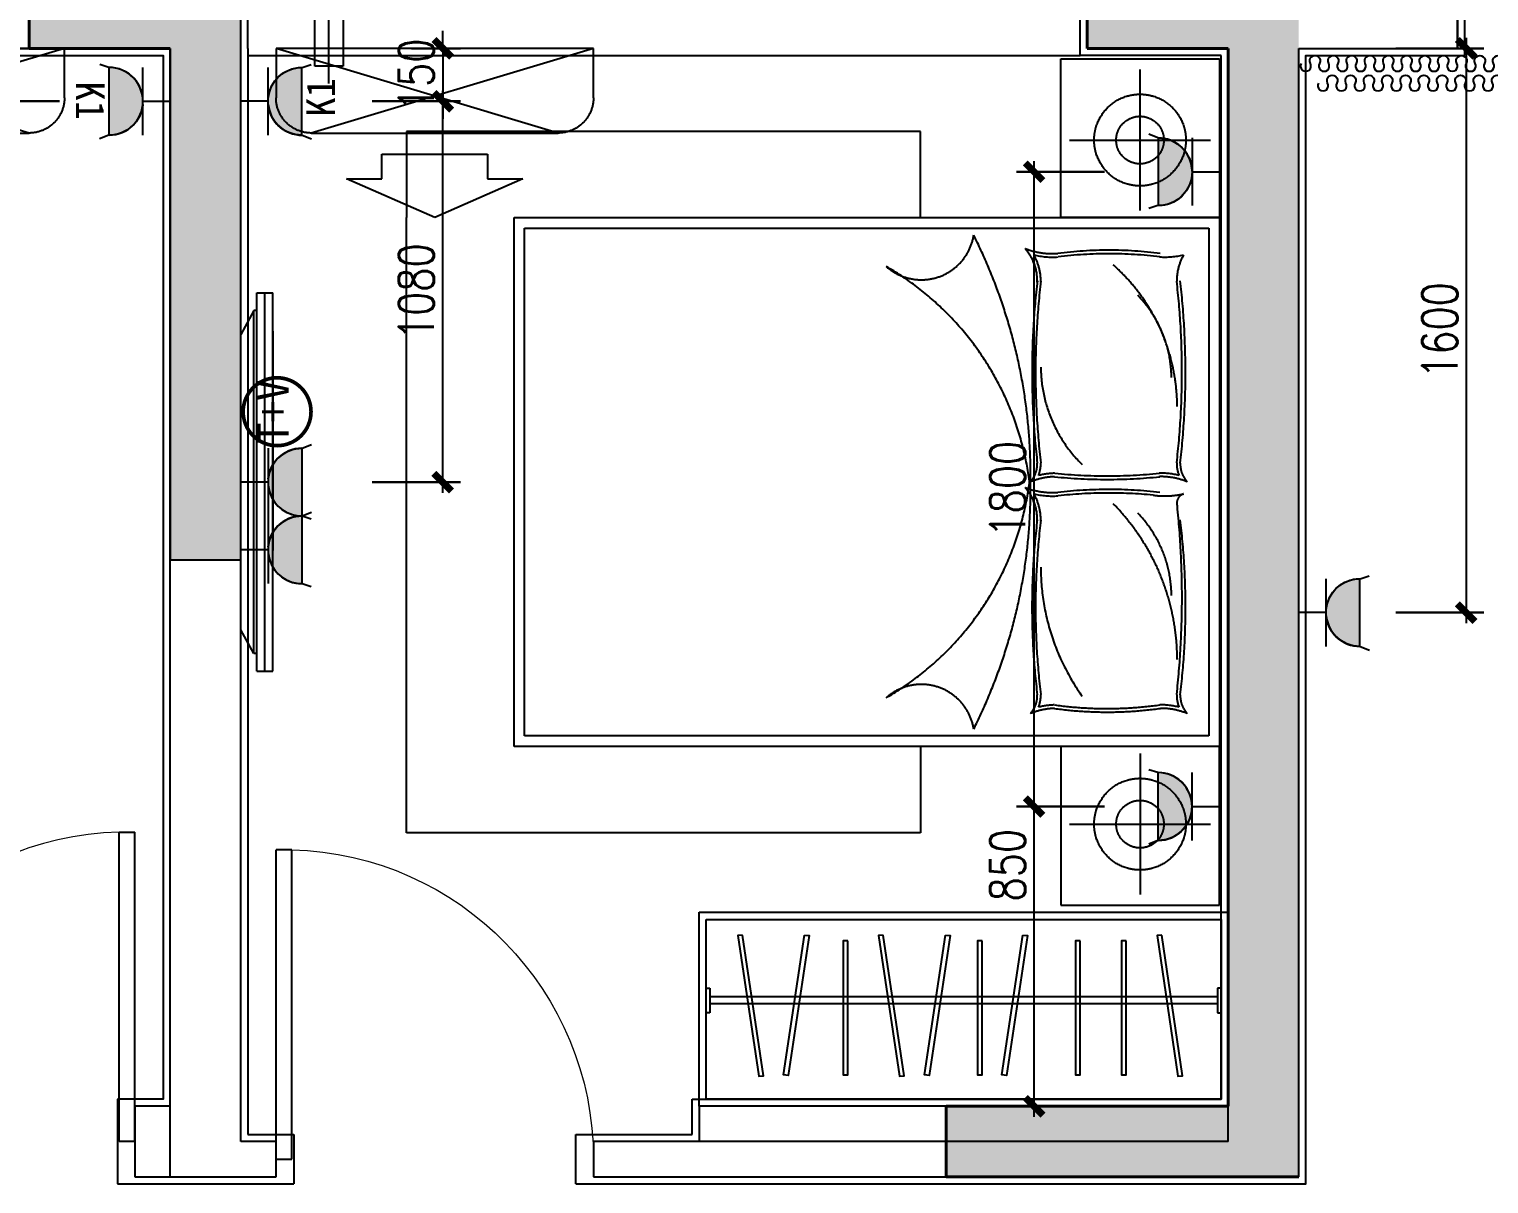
# Model space of a CAD drawing. Header units: inches. Extents: x -2597087 to 134135, y -662679 to 20000.
# Drawn here: x 10418 to 14557, y -56012 to -52737 of the extents above; entities that cross this region are included whole.
import ezdxf
from ezdxf.enums import TextEntityAlignment as Align

# ---------------------------------------------------------------- set-up
doc = ezdxf.new("R2010")
doc.units = ezdxf.units.IN
doc.header["$LTSCALE"] = 100
doc.header["$MEASUREMENT"] = 0
for name, pattern in [('__DASH', [0.35, 0.25, -0.1]), ('DASH', [0.35, 0.25, -0.1]), ('HIDDEN', [0.375, 0.25, -0.125])]:
    doc.linetypes.add(name, pattern=pattern)
doc.layers.get('0').update_dxf_attribs({"linetype": 'CONTINUOUS'})
doc.layers.get('Defpoints').update_dxf_attribs({"linetype": 'CONTINUOUS'})
for name, color, linetype in [('002新做墙体', 53, 'CONTINUOUS'), ('003门', 17, 'CONTINUOUS'), ('008a地面活动灯具', 31, 'CONTINUOUS'), ('009活动家具', 157, 'CONTINUOUS'), ('011 完成面', 24, 'CONTINUOUS'), ('011-厨卫固定', 142, 'CONTINUOUS'), ('017-插座图层', 30, 'CONTINUOUS'), ('018-弱电图层', 20, 'CONTINUOUS'), ('026窗帘', 11, 'CONTINUOUS'), ('027楼梯', 77, 'CONTINUOUS'), ('029空调室内机', 82, 'CONTINUOUS'), ('PUB_HATCH', 8, 'CONTINUOUS'), ('WALL', 7, 'CONTINUOUS'), ('插座尺寸标注', 2, 'CONTINUOUS')]:
    doc.layers.add(name, color=color, linetype=linetype)
doc.layers.add('COLUMN', color=30, linetype='CONTINUOUS', lineweight=40)
doc.styles.add('尺寸标注', font='romans.shx', dxfattribs={"width": 0.8, "bigfont": 'hztxt.shx'})
doc.styles.add('文字标注', font='')
doc.styles.get('文字标注').set_extended_font_data('SimSun')
doc.dimstyles.new('A3-50', dxfattribs={"dimscale": 50, "dimtxt": 2, "dimasz": 1, "dimexe": 1, "dimexo": 1, "dimgap": 0.5, "dimtad": 1, "dimdec": 0, "dimlfac": -50, "dimrnd": 5, "dimzin": 0, "dimdsep": 46, "dimtxsty": '尺寸标注', "dimblk": 'ARCHTICK', "dimcen": 0, "dimdle": 0.6, "dimclrd": 251, "dimclre": 251, "dimclrt": 2, "dimadec": 0, "dimazin": 0, "dimtfac": 1, "dimtdec": 0, "dimtix": 1, "dimtmove": 2, "dimatfit": 3, "dimldrblk": 'DOT', "dimfxl": 4, "dimfxlon": 1, "dimtolj": 1, "dimtzin": 0, "dimlwe": 30, "dimarcsym": 0})

# ---------------------------------------------------------------- blocks, each defined once
blk = doc.blocks.new('*U1377')
at = {"linetype": 'Continuous'}
for p, q in [((-20.5, -63.4), (-27.1, -65.6)), ((-13.8, -61.8), (-20.5, -63.4)), ((-20.5, -63.4), (-20.5, -63.4)), ((-6.9, -60.8), (-13.8, -61.8)), ((-13.8, -61.8), (-13.8, -61.8)), ((0, -60.5), (-6.9, -60.8)), ((-6.9, -60.8), (-6.9, -60.8)), ((6.9, -60.8), (0, -60.5)), ((6.9, -60.8), (6.9, -60.8)), ((6.9, -60.8), (13.8, -61.8)), ((13.8, -61.8), (13.8, -61.8)), ((13.8, -61.8), (20.5, -63.4)), ((20.5, -63.4), (20.5, -63.4)), ((20.5, -63.4), (27.1, -65.6)), ((-63.7, -95.9), (-67.1, -102)), ((-59.8, -90.2), (-63.7, -95.9)), ((-63.7, -95.9), (-63.7, -95.9)), ((-55.4, -84.9), (-59.8, -90.2)), ((-59.8, -90.2), (-59.8, -90.2)), ((-50.5, -80), (-55.4, -84.9)), ((-55.4, -84.9), (-55.4, -84.9)), ((-45.1, -75.6), (-50.5, -80)), ((-50.5, -80), (-50.5, -80)), ((-39.4, -71.7), (-45.1, -75.6)), ((-45.1, -75.6), (-45.1, -75.6)), ((-33.4, -68.3), (-39.4, -71.7)), ((-39.4, -71.7), (-39.4, -71.7)), ((-27.1, -65.6), (-33.4, -68.3)), ((-33.4, -68.3), (-33.4, -68.3)), ((-27.1, -65.6), (-27.1, -65.6)), ((27.1, -65.6), (27.1, -65.6)), ((27.1, -65.6), (33.4, -68.3)), ((33.4, -68.3), (33.4, -68.3)), ((33.4, -68.3), (39.5, -71.7)), ((39.5, -71.7), (39.5, -71.7)), ((39.5, -71.7), (45.2, -75.6)), ((45.2, -75.6), (45.2, -75.6)), ((45.2, -75.6), (50.5, -80)), ((50.5, -80), (50.5, -80)), ((50.5, -80), (55.4, -84.9)), ((55.4, -84.9), (55.4, -84.9)), ((55.4, -84.9), (59.8, -90.2)), ((59.8, -90.2), (59.8, -90.2)), ((59.8, -90.2), (63.7, -95.9)), ((63.7, -95.9), (63.7, -95.9)), ((63.7, -95.9), (67.1, -102)), ((-74.7, -128.5), (-75, -135.4)), ((-73.7, -121.6), (-74.7, -128.5)), ((-74.7, -128.5), (-74.7, -128.5)), ((-72.1, -114.9), (-73.7, -121.6)), ((-73.7, -121.6), (-73.7, -121.6)), ((-69.9, -108.3), (-72.1, -114.9)), ((-72.1, -114.9), (-72.1, -114.9)), ((-67.1, -102), (-69.9, -108.3)), ((-69.9, -108.3), (-69.9, -108.3)), ((-67.1, -102), (-67.1, -102)), ((67.1, -102), (67.1, -102)), ((67.1, -102), (69.9, -108.3)), ((69.9, -108.3), (69.9, -108.3)), ((69.9, -108.3), (72.1, -114.9)), ((72.1, -114.9), (72.1, -114.9)), ((72.1, -114.9), (73.7, -121.6)), ((73.7, -121.6), (73.7, -121.6)), ((73.7, -121.6), (74.7, -128.5)), ((74.7, -128.5), (74.7, -128.5)), ((74.7, -128.5), (75, -135.4)), ((75, -135.4), (-75, -135.4)), ((75, -135.4), (75, -135.4))]:
    blk.add_line(p, q, dxfattribs=at)
for points in [[(-20.5, -63.4), (-27.1, -65.6), (27.1, -65.6)], [(-13.8, -61.8), (-20.5, -63.4), (20.5, -63.4)], [(-20.5, -63.4), (-20.5, -63.4), (20.5, -63.4)], [(-6.9, -60.8), (-13.8, -61.8), (13.8, -61.8)], [(-13.8, -61.8), (-13.8, -61.8), (13.8, -61.8)], [(0, -60.5), (-6.9, -60.8), (6.9, -60.8)], [(-6.9, -60.8), (-6.9, -60.8), (6.9, -60.8)], [(-63.7, -95.9), (-67.1, -102), (67.1, -102)], [(-59.8, -90.2), (-63.7, -95.9), (63.7, -95.9)], [(-63.7, -95.9), (-63.7, -95.9), (63.7, -95.9)], [(-55.4, -84.9), (-59.8, -90.2), (59.8, -90.2)], [(-59.8, -90.2), (-59.8, -90.2), (59.8, -90.2)], [(-50.5, -80), (-55.4, -84.9), (55.4, -84.9)], [(-55.4, -84.9), (-55.4, -84.9), (55.4, -84.9)], [(-45.1, -75.6), (-50.5, -80), (50.5, -80)], [(-50.5, -80), (-50.5, -80), (50.5, -80)], [(-39.4, -71.7), (-45.1, -75.6), (45.2, -75.6)], [(-45.1, -75.6), (-45.1, -75.6), (45.2, -75.6)], [(-33.4, -68.3), (-39.4, -71.7), (39.5, -71.7)], [(-39.4, -71.7), (-39.4, -71.7), (39.5, -71.7)], [(-27.1, -65.6), (-33.4, -68.3), (33.4, -68.3)], [(-33.4, -68.3), (-33.4, -68.3), (33.4, -68.3)], [(-27.1, -65.6), (-27.1, -65.6), (27.1, -65.6)], [(-74.7, -128.5), (-75, -135.4), (75, -135.4)], [(-73.7, -121.6), (-74.7, -128.5), (74.7, -128.5)], [(-74.7, -128.5), (-74.7, -128.5), (74.7, -128.5)], [(-72.1, -114.9), (-73.7, -121.6), (73.7, -121.6)], [(-73.7, -121.6), (-73.7, -121.6), (73.7, -121.6)], [(-69.9, -108.3), (-72.1, -114.9), (72.1, -114.9)], [(-72.1, -114.9), (-72.1, -114.9), (72.1, -114.9)], [(-67.1, -102), (-69.9, -108.3), (69.9, -108.3)], [(-69.9, -108.3), (-69.9, -108.3), (69.9, -108.3)], [(-67.1, -102), (-67.1, -102), (67.1, -102)]]:
    blk.add_solid(points, dxfattribs=at)
at = {"linetype": 'Continuous', "extrusion": (0, 0, -1)}
for points in [[(20.5, -63.4), (-20.5, -63.4), (-20.5, -63.4)], [(20.5, -63.4), (-20.5, -63.4), (-27.1, -65.6)], [(13.8, -61.8), (-13.8, -61.8), (-13.8, -61.8)], [(13.8, -61.8), (-13.8, -61.8), (-20.5, -63.4)], [(6.9, -60.8), (-6.9, -60.8), (-6.9, -60.8)], [(6.9, -60.8), (-6.9, -60.8), (-13.8, -61.8)], [(63.7, -95.9), (-63.7, -95.9), (-63.7, -95.9)], [(63.7, -95.9), (-63.7, -95.9), (-67.1, -102)], [(59.8, -90.2), (-59.8, -90.2), (-59.8, -90.2)], [(59.8, -90.2), (-59.8, -90.2), (-63.7, -95.9)], [(55.4, -84.9), (-55.4, -84.9), (-55.4, -84.9)], [(55.4, -84.9), (-55.4, -84.9), (-59.8, -90.2)], [(50.5, -80), (-50.5, -80), (-50.5, -80)], [(50.5, -80), (-50.5, -80), (-55.4, -84.9)], [(45.1, -75.6), (-45.2, -75.6), (-45.2, -75.6)], [(45.1, -75.6), (-45.2, -75.6), (-50.5, -80)], [(39.4, -71.7), (-39.5, -71.7), (-39.5, -71.7)], [(39.4, -71.7), (-39.5, -71.7), (-45.2, -75.6)], [(33.4, -68.3), (-33.4, -68.3), (-33.4, -68.3)], [(33.4, -68.3), (-33.4, -68.3), (-39.5, -71.7)], [(27.1, -65.6), (-27.1, -65.6), (-27.1, -65.6)], [(27.1, -65.6), (-27.1, -65.6), (-33.4, -68.3)], [(74.7, -128.5), (-74.7, -128.5), (-74.7, -128.5)], [(74.7, -128.5), (-74.7, -128.5), (-75, -135.4)], [(73.7, -121.6), (-73.7, -121.6), (-73.7, -121.6)], [(73.7, -121.6), (-73.7, -121.6), (-74.7, -128.5)], [(72.1, -114.9), (-72.1, -114.9), (-72.1, -114.9)], [(72.1, -114.9), (-72.1, -114.9), (-73.7, -121.6)], [(69.9, -108.3), (-69.9, -108.3), (-69.9, -108.3)], [(69.9, -108.3), (-69.9, -108.3), (-72.1, -114.9)], [(67.1, -102), (-67.1, -102), (-67.1, -102)], [(67.1, -102), (-67.1, -102), (-69.9, -108.3)], [(75, -135.4), (-75, -135.4), (-75, -135.4)]]:
    blk.add_solid(points, dxfattribs=at)
blk = doc.blocks.new('A$C14D57D85')
for p, q in [((0, -60.5), (0, 0)), ((75, -60.5), (-75, -60.5)), ((-75, -136.2), (-81.2, -156.2)), ((75, -135.4), (-75, -135.4)), ((-75, -135.4), (-75, -136.2)), ((75, -136), (83.4, -156.6))]:
    blk.add_line(p, q)
blk.add_arc((0, -135.5), 75, 0.0968, 179.9027)
at = {"linetype": 'Continuous'}
blk.add_blockref('*U1377', (0, 0), dxfattribs=at)
at = {"color": 2, "style": '文字标注'}
blk.add_attdef('F', text='', height=62.7, dxfattribs=at).set_placement((-19.2, -207.1), (25.6, -207.1), align=Align.ALIGNED)
blk = doc.blocks.new('_ArchTick')
at = {"color": 0, "linetype": 'ByBlock', "const_width": 0.4}
blk.add_lwpolyline([(-0.5, -0.5), (0.5, 0.5)], dxfattribs=at)
blk = doc.blocks.new('*D1410')
at = {"layer": 'Defpoints', "color": 0, "transparency": 16777216}
for p in [(-4728.7, -51185.7), (-5242.5, -51335.7), (-4728.7, -51335.7)]:
    blk.add_point(p, dxfattribs=at)
at = {"layer": '插座尺寸标注', "color": 251, "lineweight": -2, "transparency": 16777216}
blk.add_line((-5242.5, -51155.7), (-5242.5, -51365.7), dxfattribs=at)
at = {"layer": '插座尺寸标注', "color": 251, "lineweight": 30, "transparency": 16777216}
for p, q in [((-5042.5, -51185.7), (-5292.5, -51185.7)), ((-5042.5, -51335.7), (-5292.5, -51335.7))]:
    blk.add_line(p, q, dxfattribs=at)
at = {"layer": '插座尺寸标注', "color": 251, "lineweight": -2, "transparency": 16777216, "xscale": 50, "yscale": 50, "zscale": 50}
for p, rotation in [((-5242.5, -51185.7), 90), ((-5242.5, -51335.7), 270)]:
    blk.add_blockref('_ArchTick', p, dxfattribs=dict(at, rotation=rotation))
at = {"layer": '插座尺寸标注', "color": 2, "transparency": 16777216, "insert": (-5317.5, -51423.8), "char_height": 100, "attachment_point": 5, "rotation": 90, "style": '尺寸标注'}
blk.add_mtext('\\A1;150', dxfattribs=at)
blk = doc.blocks.new('_Dot')
at = {"color": 0, "linetype": 'ByBlock', "lineweight": -2}
blk.add_line((-0.5, 0), (-1, 0), dxfattribs=at)
at = {"color": 0, "linetype": 'ByBlock', "const_width": 0.5}
blk.add_lwpolyline([(-0.25, 0, 1), (0.25, 0, 1)], format="xyb", close=True, dxfattribs=at)
blk = doc.blocks.new('*D1411')
at = {"layer": 'Defpoints', "color": 0, "transparency": 16777216}
for p in [(-4094.6, -51185.7), (-4528.7, -51335.7), (-3955.9, -51335.7)]:
    blk.add_point(p, dxfattribs=at)
at = {"layer": '插座尺寸标注', "color": 251, "lineweight": -2, "transparency": 16777216}
for p, q in [((-3955.9, -51185.7), (-3955.9, -51135.7)), ((-3955.9, -51185.7), (-3955.9, -51335.7)), ((-3955.9, -51335.7), (-3955.9, -51385.7))]:
    blk.add_line(p, q, dxfattribs=at)
at = {"layer": '插座尺寸标注', "color": 251, "lineweight": 30, "transparency": 16777216}
for p, q in [((-4044.6, -51185.7), (-3905.9, -51185.7)), ((-4155.9, -51335.7), (-3905.9, -51335.7))]:
    blk.add_line(p, q, dxfattribs=at)
at = {"layer": '插座尺寸标注', "color": 251, "lineweight": -2, "transparency": 16777216, "xscale": 50, "yscale": 50, "zscale": 50}
for p, rotation in [((-3955.9, -51185.7), 270), ((-3955.9, -51335.7), 90)]:
    blk.add_blockref('_ArchTick', p, dxfattribs=dict(at, rotation=rotation))
at = {"layer": '插座尺寸标注', "color": 2, "transparency": 16777216, "insert": (-4030.9, -51260.7), "char_height": 100, "attachment_point": 5, "rotation": 90, "style": '尺寸标注'}
blk.add_mtext('\\A1;150', dxfattribs=at)
blk = doc.blocks.new('*D1412')
at = {"layer": 'Defpoints', "color": 0, "transparency": 16777216}
for p in [(-2279, -53335.7), (-1753.7, -53335.7), (-1728.7, -54185.7)]:
    blk.add_point(p, dxfattribs=at)
at = {"layer": '插座尺寸标注', "color": 251, "lineweight": -2, "transparency": 16777216}
blk.add_line((-2279, -54215.7), (-2279, -53305.7), dxfattribs=at)
at = {"layer": '插座尺寸标注', "color": 251, "lineweight": 30, "transparency": 16777216}
for p, q in [((-2079, -53335.7), (-2329, -53335.7)), ((-2079, -54185.7), (-2329, -54185.7))]:
    blk.add_line(p, q, dxfattribs=at)
at = {"layer": '插座尺寸标注', "color": 251, "lineweight": -2, "transparency": 16777216, "xscale": 50, "yscale": 50, "zscale": 50}
for p, rotation in [((-2279, -53335.7), 90), ((-2279, -54185.7), 270)]:
    blk.add_blockref('_ArchTick', p, dxfattribs=dict(at, rotation=rotation))
at = {"layer": '插座尺寸标注', "color": 2, "transparency": 16777216, "insert": (-2354, -53501.9), "char_height": 100, "attachment_point": 5, "rotation": 90, "style": '尺寸标注'}
blk.add_mtext('\\A1;850', dxfattribs=at)
blk = doc.blocks.new('*D1408')
at = {"layer": 'Defpoints', "color": 0, "transparency": 16777216}
for p in [(-1528.7, -51185.7), (-1528.7, -52785.7), (-1053.8, -52785.7)]:
    blk.add_point(p, dxfattribs=at)
at = {"layer": '插座尺寸标注', "color": 251, "lineweight": -2, "transparency": 16777216}
blk.add_line((-1053.8, -51155.7), (-1053.8, -52815.7), dxfattribs=at)
at = {"layer": '插座尺寸标注', "color": 251, "lineweight": 30, "transparency": 16777216}
for p, q in [((-1253.8, -51185.7), (-1003.8, -51185.7)), ((-1253.8, -52785.7), (-1003.8, -52785.7))]:
    blk.add_line(p, q, dxfattribs=at)
at = {"layer": '插座尺寸标注', "color": 251, "lineweight": -2, "transparency": 16777216, "xscale": 50, "yscale": 50, "zscale": 50}
for p, rotation in [((-1053.8, -51185.7), 90), ((-1053.8, -52785.7), 270)]:
    blk.add_blockref('_ArchTick', p, dxfattribs=dict(at, rotation=rotation))
at = {"layer": '插座尺寸标注', "color": 2, "transparency": 16777216, "insert": (-1128.8, -51985.7), "char_height": 100, "attachment_point": 5, "rotation": 90, "style": '尺寸标注'}
blk.add_mtext('\\A1;1600', dxfattribs=at)
blk = doc.blocks.new('*D1438')
at = {"layer": 'Defpoints', "color": 0, "transparency": 16777216}
for p in [(-2279, -51535.6), (-1927, -51535.6), (-1927, -53335.7)]:
    blk.add_point(p, dxfattribs=at)
at = {"layer": '插座尺寸标注', "color": 251, "lineweight": -2, "transparency": 16777216}
blk.add_line((-2279, -53365.7), (-2279, -51505.6), dxfattribs=at)
at = {"layer": '插座尺寸标注', "color": 251, "lineweight": 30, "transparency": 16777216}
for p, q in [((-2079, -51535.6), (-2329, -51535.6)), ((-2079, -53335.7), (-2329, -53335.7))]:
    blk.add_line(p, q, dxfattribs=at)
at = {"layer": '插座尺寸标注', "color": 251, "lineweight": -2, "transparency": 16777216, "xscale": 50, "yscale": 50, "zscale": 50}
for p, rotation in [((-2279, -51535.6), 90), ((-2279, -53335.7), 270)]:
    blk.add_blockref('_ArchTick', p, dxfattribs=dict(at, rotation=rotation))
at = {"layer": '插座尺寸标注', "color": 2, "transparency": 16777216, "insert": (-2354, -52435.7), "char_height": 100, "attachment_point": 5, "rotation": 90, "style": '尺寸标注'}
blk.add_mtext('\\A1;1800', dxfattribs=at)
blk = doc.blocks.new('A$C556527C6')
at = {"const_width": 8.17}
blk.add_lwpolyline([(-75.2, 75.2, 1), (75.2, 75.2, 1)], format="xyb", close=True, dxfattribs=at)
at = {"color": 50, "style": '文字标注'}
blk.add_attdef('F', (-23.1, 32.8), '', height=84.7, dxfattribs=at)
blk = doc.blocks.new('*D1440')
at = {"layer": 'Defpoints', "color": 0, "transparency": 16777216}
for p in [(-4528.7, -51335.7), (-3955.9, -51335.7), (-4528.7, -52415.7)]:
    blk.add_point(p, dxfattribs=at)
at = {"layer": '插座尺寸标注', "color": 251, "lineweight": -2, "transparency": 16777216}
blk.add_line((-3955.9, -52445.7), (-3955.9, -51305.7), dxfattribs=at)
at = {"layer": '插座尺寸标注', "color": 251, "lineweight": 30, "transparency": 16777216}
for p, q in [((-4155.9, -51335.7), (-3905.9, -51335.7)), ((-4155.9, -52415.7), (-3905.9, -52415.7))]:
    blk.add_line(p, q, dxfattribs=at)
at = {"layer": '插座尺寸标注', "color": 251, "lineweight": -2, "transparency": 16777216, "xscale": 50, "yscale": 50, "zscale": 50}
for p, rotation in [((-3955.9, -51335.7), 90), ((-3955.9, -52415.7), 270)]:
    blk.add_blockref('_ArchTick', p, dxfattribs=dict(at, rotation=rotation))
at = {"layer": '插座尺寸标注', "color": 2, "transparency": 16777216, "insert": (-4030.9, -51875.7), "char_height": 100, "attachment_point": 5, "rotation": 90, "style": '尺寸标注'}
blk.add_mtext('\\A1;1080', dxfattribs=at)
blk = doc.blocks.new('dfgdfht67964dfgsdg')
at = {"layer": '029空调室内机', "color": 250, "linetype": '__DASH', "ltscale": 100}
for p, q in [((-100, 240), (-900, 0)), ((0, 0), (-800, 240))]:
    blk.add_line(p, q, dxfattribs=at)
blk.add_lwpolyline([(-700, 370), (-600, 370), (-600, 300), (-300, 300), (-300, 370), (-200, 370), (-450, 480)], close=True, dxfattribs=at)
blk.add_lwpolyline([(0, 0), (-900, 0), (-900, 140, -0.414214), (-800, 240), (-100, 240, -0.414214), (0, 140)], format="xyb", close=True, dxfattribs=at)
blk = doc.blocks.new('sdfgadsgfasdy568753sdfas')
at = {"layer": '029空调室内机', "color": 250, "linetype": '__DASH', "ltscale": 100}
blk.add_line((0, 100), (0, -300), dxfattribs=at)
blk.add_lwpolyline([(-40, -250), (40, -250), (40, 50), (-40, 50)], close=True, dxfattribs=at)
blk = doc.blocks.new('$DorLib2D$00000001')
for p, q in [((0.45, 0.975), (0.5, 0.975)), ((0.45, 0), (0.45, 0.975)), ((0.5, 0), (0.5, 0.975)), ((0.5, 0), (0.45, 0))]:
    blk.add_line(p, q)
at = {"lineweight": 13}
blk.add_arc((0.475, 0), 0.975, 91.4693, 180, dxfattribs=at)
blk = doc.blocks.new('A$C3B4B66AD')
at = {"layer": '026窗帘', "elevation": -1.4}
blk.add_lwpolyline([(22.2, 755.9, -1.732051), (22.2, 730, 1.732051), (22.2, 704, -1.732051), (22.2, 678, 1.732051), (22.2, 652, -1.732051), (22.2, 626, 1.732051), (22.2, 600.1, -1.732051), (22.2, 574.1, 1.732051), (22.2, 548.1, -1.732051), (22.2, 522.1, 1.732051), (22.2, 496.1, -1.732051), (22.2, 470.1, 1.732051), (22.2, 444.2, -1.732051), (22.2, 418.2, 1.732051), (22.2, 392.2, -1.732051), (22.2, 366.2, 1.732051), (22.2, 340.2, -1.732051), (22.2, 314.3, 1.732051), (22.2, 288.3, -1.732051), (22.2, 262.3, 1.732051), (22.2, 236.3, -1.732051), (22.2, 210.3, 1.732051), (22.2, 184.4, -1.732051), (22.2, 158.4, 1.732051), (22.2, 132.4, -1.732051), (22.2, 106.4), (22.2, 49.1), (22.2, 106.4)], format="xyb", dxfattribs=at)
at = {"layer": '026窗帘', "color": 251, "elevation": -1.4}
blk.add_lwpolyline([(77.9, 706.8, -1.732051), (77.9, 680.9, 1.732051), (77.9, 654.9, -1.732051), (77.9, 628.9, 1.732051), (77.9, 602.9, -1.732051), (77.9, 576.9, 1.732051), (77.9, 551, -1.732051), (77.9, 525, 1.732051), (77.9, 499, -1.732051), (77.9, 473, 1.732051), (77.9, 447, -1.732051), (77.9, 421.1, 1.732051), (77.9, 395.1, -1.732051), (77.9, 369.1, 1.732051), (77.9, 343.1, -1.732051), (77.9, 317.1, 1.732051), (77.9, 291.2, -1.732051), (77.9, 265.2, 1.732051), (77.9, 239.2, -1.732051), (77.9, 213.2, 1.732051), (77.9, 187.2, -1.732051), (77.9, 161.3, 1.732051), (77.9, 135.3, -1.732051), (77.9, 109.3, 1.732051), (77.9, 83.3, -1.732051), (77.9, 57.3), (77.9, 0), (77.9, 57.3)], format="xyb", dxfattribs=at)
at = {"layer": '026窗帘', "elevation": -1.4}
blk.add_lwpolyline([(39.9, 65), (22.2, 49.1), (4.6, 65)], dxfattribs=at)
at = {"layer": '026窗帘', "color": 251, "elevation": -1.4}
blk.add_lwpolyline([(95.5, 15.9), (77.9, 0), (60.3, 15.9)], dxfattribs=at)
blk = doc.blocks.new('tqt4y')
at = {"layer": '008a地面活动灯具', "color": 251, "linetype": 'HIDDEN', "ltscale": 250}
for p, q in [((77505.5, 4448.8), (77505.5, 4848.8)), ((77305.5, 4648.8), (77705.5, 4648.8)), ((77505.5, 2908.8), (77505.5, 2508.8)), ((77305.5, 2708.8), (77705.5, 2708.8))]:
    blk.add_line(p, q, dxfattribs=at)
at = {"layer": '008a地面活动灯具', "linetype": 'HIDDEN', "ltscale": 250}
for centre, radius in [((77505.5, 4648.8), 130), ((77505.5, 4648.8), 67.5), ((77505.5, 2708.8), 130), ((77505.5, 2708.8), 67.5)]:
    blk.add_circle(centre, radius, dxfattribs=at)
at = {"layer": '009活动家具', "linetype": 'HIDDEN', "ltscale": 250}
for points in [[(77280.5, 4878.8), (77730.5, 4878.8), (77730.5, 4428.8), (77280.5, 4428.8)], [(77280.5, 2478.8), (77730.5, 2478.8), (77730.5, 2928.8), (77280.5, 2928.8)]]:
    blk.add_lwpolyline(points, close=True, dxfattribs=at)
at = {"layer": '009活动家具', "color": 251, "linetype": 'HIDDEN', "ltscale": 250}
for points in [[(76882.6, 4428.8), (76882.6, 4673.2), (75425.8, 4673.2), (75425.8, 4428.8)], [(76882.6, 2928.8), (76882.6, 2684.3), (75425.8, 2684.3), (75425.8, 4428.8)]]:
    blk.add_lwpolyline(points, dxfattribs=at)
at = {"layer": '009活动家具', "linetype": 'HIDDEN', "ltscale": 250}
blk.add_lwpolyline([(75730.5, 2928.8), (75730.5, 4428.8), (77730.5, 4428.8), (77730.5, 2928.8), (75730.5, 2928.8)], dxfattribs=at)
at = {"layer": '009活动家具', "color": 251, "linetype": 'HIDDEN', "ltscale": 250}
blk.add_lwpolyline([(75760.5, 2958.8), (75760.5, 4398.8), (77700.5, 4398.8), (77700.5, 2958.8)], close=True, dxfattribs=at)
at = {"layer": '009活动家具', "color": 251, "linetype": 'HIDDEN', "ltscale": 300}
for centre, radius, start, end in [((76885.5, 4403.1), 150.5, 228.5737, 350.7015), ((75674.4, 3697.3), 1520.9, 358.3952, 26.6213), ((77258.3, 4551.9), 225.2, 249.515, 273.4755), ((77076.7, 4249.7), 137.5, 358.4473, 41.5839), ((77258.3, 4551.9), 235.1, 256.7699, 273.4755), ((77076.7, 4249.7), 147.4, 358.4473, 29.8513), ((77417.5, 3196.1), 1140.4, 82.668, 97.332), ((77417.5, 3196.1), 1130.4, 82.668, 97.332), ((77575.3, 4552.1), 235.1, 266.5245, 283.2301), ((77757, 4249.9), 147.4, 150.1487, 180.6121), ((76370.3, 3573.1), 828.9, 6.2393, 59.9065), ((77067.7, 3889.7), 543.3, 0.404, 48.2711), ((79423.6, 3990.9), 2224.4, 173.3187, 186.6701), ((79424.3, 3990.9), 2215.2, 173.3128, 186.676), ((75410.3, 3991), 2214.2, 353.3226, 6.6726), ((75410.1, 3991.1), 2224.4, 353.3299, 6.6813), ((77255.4, 3972.4), 339.2, 0.442, 44.1277), ((77614.5, 4007.7), 390.4, 180.3646, 225.6323), ((77138.4, 3730.2), 75.8, 317.8595, 1.8012), ((77138.4, 3730.2), 85.7, 337.5713, 1.8012), ((77695.3, 3730.3), 85.7, 178.1988, 202.4287), ((77695.3, 3730.3), 75.8, 178.1988, 222.1405), ((76370.3, 3784.5), 828.9, 300.0935, 353.7607), ((75674.4, 3660.3), 1520.9, 333.3787, 1.6048), ((77268.2, 3502.5), 191.6, 91.6077, 112.6023), ((77268.2, 3502.5), 201.5, 91.6077, 104.5516), ((77412.2, 5153.3), 1466.9, 264.1587, 275.8413), ((77412.2, 5153.3), 1456.9, 264.1587, 275.8413), ((77565.5, 3502.7), 201.5, 75.4484, 91.6077), ((77565.5, 3502.7), 191.6, 67.3977, 91.6077), ((77258.3, 3874.3), 225.2, 249.515, 273.4755), ((77076.7, 3572.1), 137.5, 358.4473, 41.5839), ((77258.3, 3874.3), 235.1, 256.7699, 273.4755), ((77076.7, 3572.1), 147.4, 358.4473, 29.8513), ((77417.5, 2386.7), 1271.2, 83.5044, 96.574), ((77417.5, 2386.7), 1261.2, 84.2945, 96.574), ((77575.3, 3874.5), 235.1, 262.0679, 283.2301), ((77637.9, 3619), 28.1, 108.2372, 198.6853), ((76978, 3173.7), 633, 0.2203, 44.5219), ((75099.8, 3351.4), 2524.8, 353.7472, 5.8771), ((79251.2, 3323.5), 2052.1, 173.0434, 186.9449), ((79252.1, 3323.5), 2043, 173.0363, 186.952), ((77255.4, 3355), 339.2, 0.442, 44.1277), ((75582.5, 3323.7), 2052.1, 353.0551, 6.9566), ((77854.4, 3437.8), 630.3, 180, 215.5384), ((76885.5, 2954.5), 150.5, 9.2985, 131.4263), ((77138.4, 3073), 75.8, 317.8595, 1.8012), ((77138.4, 3073), 85.7, 337.5713, 1.8012), ((77695.3, 3073.2), 85.7, 178.1988, 202.4287), ((77695.3, 3073.2), 75.8, 178.1988, 222.1405), ((77268.2, 2845.4), 191.6, 91.6077, 112.6023), ((77268.2, 2845.4), 201.5, 91.6077, 104.5516), ((77412.2, 4119.5), 1092.9, 262.1489, 277.9417), ((77412.2, 4119.5), 1082.9, 262.1489, 277.9311), ((77565.5, 2845.5), 201.5, 75.4484, 91.1025), ((77565.5, 2845.5), 191.6, 67.3977, 90.6869)]:
    blk.add_arc(centre, radius, start, end, dxfattribs=at)
blk = doc.blocks.new('A$C21280DF3')
at = {"layer": '009活动家具', "linetype": 'HIDDEN', "ltscale": 250}
for p, q in [((75, 0), (75, 1035)), ((75, 1035), (150, 1035)), ((150, 0), (150, 1035)), ((61.9, 986.5), (0, 921.7)), ((75, 986.5), (61.9, 986.5)), ((0, 113.3), (0, 921.7)), ((150, 930), (150, 330)), ((0, 594), (0, 666)), ((0, 371.6), (0, 443.7)), ((61.9, 48.5), (0, 113.3)), ((75, 48.5), (61.9, 48.5)), ((75, 0), (150, 0))]:
    blk.add_line(p, q, dxfattribs=at)
at = {"layer": '009活动家具', "color": 251, "linetype": 'HIDDEN', "ltscale": 250}
for p, q in [((112.6, 0), (112.6, 1035)), ((61.9, 48.5), (61.9, 986.5))]:
    blk.add_line(p, q, dxfattribs=at)
blk = doc.blocks.new('A$C021D4E37')
at = {"layer": 'PUB_HATCH'}
for points in [[(7568.417, 2723.462), (7568.417, 4373.462), (6968.417, 4373.462), (6968.417, 4173.462), (7368.417, 4173.462), (7368.417, 2723.462)], [(9968.417, 4373.462), (9968.417, 4173.462), (10368.417, 4173.462), (10368.417, 1173.462), (9568.417, 1173.462), (9568.417, 973.462), (10568.417, 973.462), (10568.417, 4373.462)]]:
    blk.add_hatch(color=250, dxfattribs=at).paths.add_polyline_path(points)
at = {"layer": '002新做墙体'}
for p, q in [((9568.417, 1173.462), (8868.417, 1173.462)), ((8868.417, 1173.462), (8868.417, 1073.462))]:
    blk.add_line(p, q, dxfattribs=at)
at = {"layer": '008a地面活动灯具', "color": 251, "linetype": 'HIDDEN', "ltscale": 250}
blk.add_line((9968.417, 4173.462), (10343.417, 4173.462), dxfattribs=at)
at = {"layer": '009活动家具', "color": 251}
for p, q in [((8888.417, 1438.462), (8888.417, 1508.462)), ((8888.543, 1508.462), (8898.543, 1508.462)), ((8888.543, 1508.462), (8898.543, 1508.462)), ((8898.543, 1508.462), (8898.543, 1438.462)), ((8898.543, 1508.462), (8898.543, 1438.462)), ((10338.417, 1508.456), (10338.417, 1438.456)), ((10348.417, 1508.456), (10338.417, 1508.456)), ((10338.417, 1508.456), (10338.417, 1438.456)), ((10348.417, 1508.456), (10338.417, 1508.456)), ((10338.417, 1483.445), (8898.543, 1483.45, -0.569)), ((10338.417, 1463.456), (8898.543, 1463.462, -0.569)), ((8898.543, 1438.462), (8888.417, 1438.462)), ((8898.543, 1438.462), (8888.417, 1438.462)), ((10338.417, 1438.456), (10348.543, 1438.456)), ((10338.417, 1438.456), (10348.543, 1438.456))]:
    blk.add_line(p, q, dxfattribs=at)
at = {"layer": '009活动家具'}
blk.add_lwpolyline([(8868.417, 1723.462), (10368.417, 1723.462), (10368.417, 1173.462), (8868.417, 1173.462)], close=True, dxfattribs=at)
at = {"layer": '009活动家具', "color": 251}
for points in [[(8888.417, 1703.462), (10348.417, 1703.462), (10348.417, 1193.462), (8888.417, 1193.462)], [(8991.166, 1658.777), (8977.995, 1657.203), (9037.316, 1258.462), (9050.487, 1260.036)], [(9167.144, 1658.777), (9180.315, 1657.203), (9120.994, 1260.734), (9107.823, 1262.308)], [(9390.422, 1658.777), (9377.251, 1657.203), (9436.572, 1258.462), (9449.743, 1260.036)], [(9566.4, 1658.777), (9579.571, 1657.203), (9520.25, 1260.734), (9507.079, 1262.308)], [(9785.869, 1658.777), (9799.04, 1657.203), (9739.72, 1260.734), (9726.548, 1262.308)], [(10179.83, 1658.777), (10166.658, 1657.203), (10225.979, 1258.462), (10239.15, 1260.036)], [(9290.11, 1642.754), (9276.845, 1642.754), (9276.845, 1262.755), (9290.11, 1262.755)], [(9670.687, 1642.754), (9657.422, 1642.754), (9657.422, 1262.755), (9670.687, 1262.755)], [(9948.788, 1642.754), (9935.523, 1642.754), (9935.523, 1262.755), (9948.788, 1262.755)], [(10079.517, 1642.754), (10066.252, 1642.754), (10066.252, 1262.755), (10079.517, 1262.755)]]:
    blk.add_lwpolyline(points, close=True, dxfattribs=at)
at = {"layer": '011 完成面'}
for p, q in [((11038.417, 4273.462), (11038.417, 4153.462)), ((7588.417, 4173.462), (7588.417, 1093.462)), ((10348.417, 4153.462), (9948.417, 4153.462)), ((10348.417, 1193.462), (10348.417, 4153.462)), ((7218.417, 1193.462), (7218.417, 953.462)), ((8848.417, 1093.462), (8848.417, 1193.462)), ((8848.417, 1193.462), (10348.417, 1193.462)), ((7588.417, 1093.462), (7718.417, 1093.462)), ((7718.417, 1093.462), (7718.417, 953.462)), ((8518.417, 953.462), (8518.417, 1093.462)), ((8518.417, 1093.462), (8848.417, 1093.462))]:
    blk.add_line(p, q, dxfattribs=at)
for points in [[(10588.417, 5423.462), (10588.417, 4393.462), (11038.417, 4393.462), (11038.417, 4173.462)], [(7588.417, 4173.462), (7588.417, 4753.462), (8188.417, 4753.462), (8188.417, 4853.462)], [(9948.417, 4153.462), (9948.417, 4393.462), (10348.417, 4393.462), (10348.417, 4753.462), (9948.417, 4753.462), (9948.417, 4853.462)], [(6418.417, 953.462), (6418.417, 1193.462), (4988.417, 1193.462), (4988.417, 4153.462), (7348.417, 4153.462), (7348.417, 1193.462), (7218.417, 1193.462)], [(8518.417, 953.462), (10588.417, 953.462), (10588.417, 4153.462), (11038.417, 4153.462)], [(7218.417, 953.462), (7718.417, 953.462)]]:
    blk.add_lwpolyline(points, dxfattribs=at)
at = {"layer": '011-厨卫固定'}
blk.add_lwpolyline([(10568.417, 5423.462), (10568.417, 4373.462), (11018.417, 4373.462), (11018.417, 4173.462)], dxfattribs=at)
at = {"layer": '027楼梯'}
blk.add_line((7588.417, 4153.462), (9948.417, 4153.462), dxfattribs=at)
at = {"layer": 'COLUMN'}
for p, q in [((6968.417, 4373.462), (6968.417, 4173.462)), ((9968.417, 4373.462), (9968.417, 4173.462)), ((6968.417, 4173.462), (7368.417, 4173.462)), ((9968.417, 4173.462), (10368.417, 4173.462)), ((10368.417, 4173.462), (10368.417, 1173.462)), ((10368.417, 1173.462), (9568.417, 1173.462)), ((9568.417, 1173.462), (9568.417, 973.462)), ((9568.417, 973.462), (10568.417, 973.462))]:
    blk.add_line(p, q, dxfattribs=at)
at = {"layer": 'WALL'}
for p, q in [((7568.417, 2723.462), (7568.417, 4373.462)), ((7568.417, 4173.462), (7568.417, 4373.462)), ((9968.417, 4373.462), (9968.417, 4173.462)), ((11018.417, 4173.462), (11018.417, 4373.462)), ((6968.417, 4173.462), (7368.417, 4173.462)), ((7368.417, 973.462), (7368.417, 4173.462)), ((7368.417, 4173.462), (7368.417, 2723.462)), ((7568.417, 1073.462), (7568.417, 4173.462)), ((9968.417, 4173.462), (10368.417, 4173.462)), ((10368.417, 1073.462), (10368.417, 4173.462)), ((10568.417, 4173.462), (11018.417, 4173.462)), ((10568.417, 973.462), (10568.417, 4173.462)), ((7368.417, 2723.462), (7568.417, 2723.462)), ((7368.417, 1173.462), (7268.417, 1173.462)), ((7268.417, 1173.462), (7268.417, 973.462)), ((7668.417, 1073.462), (7568.417, 1073.462)), ((7668.417, 973.462), (7668.417, 1073.462)), ((10368.417, 1073.462), (8568.417, 1073.462)), ((8568.417, 1073.462), (8568.417, 973.462)), ((7268.417, 973.462), (7468.417, 973.462)), ((7368.417, 973.462), (7668.417, 973.462)), ((8568.417, 973.462), (10568.417, 973.462))]:
    blk.add_line(p, q, dxfattribs=at)
at = {"layer": '003门', "yscale": 900}
for p, xscale, zscale in [((6818.417, 1073.462), 900, 900), ((8118.417, 1023.462), -900, -900)]:
    blk.add_blockref('$DorLib2D$00000001', p, dxfattribs=dict(at, xscale=xscale, zscale=zscale))
at = {"layer": '009活动家具', "linetype": 'DASH', "ltscale": 200}
blk.add_blockref('tqt4y', (-67387.105, -735.322), dxfattribs=at)
at = {"layer": '009活动家具', "linetype": 'HIDDEN', "ltscale": 250, "xscale": 0.604799999948591, "yscale": 1.036800000001676, "zscale": 0.8640000000000001}
blk.add_blockref('A$C21280DF3', (7568.417, 2406.918), dxfattribs=at)
at = {"layer": '017-插座图层', "color": 65}
ref = blk.add_blockref('A$C14D57D85', (7368.417, 4023.462), dxfattribs=dict(at, xscale=1.279999999969736, yscale=1.279999999969736, zscale=1.279999999969736, rotation=269.9999597695484))
ref.add_attrib('F', 'K1', dxfattribs={"layer": '0', "color": 2, "height": 80.6427, "rotation": 269.99996, "style": '文字标注'}).set_placement((7101.528, 4025.236), align=Align.CENTER)
ref = blk.add_blockref('A$C14D57D85', (7568.417, 4023.462), dxfattribs=dict(at, xscale=-1.279999999969736, yscale=1.280000000060681, zscale=1.28, rotation=90.00004023045162))
ref.add_attrib('F', 'K1', dxfattribs={"layer": '0', "color": 2, "height": 80.6427, "rotation": 90.00004, "style": '文字标注'}).set_placement((7835.306, 4034.196), align=Align.CENTER)
at = {"layer": '017-插座图层', "color": 65, "yscale": 1.279999999969736, "zscale": 1.279999999969736}
for p, xscale, rotation in [((10343.417, 3823.462), -1.279999999969736, 270), ((7568.417, 2943.462), 1.279999999969736, 89.99999999999999), ((7568.417, 2751.462), 1.279999999969736, 89.99999999999999), ((10568.418, 2573.462), -1.279999999969736, 90), ((10343.417, 2023.462), 1.279999999969736, 270)]:
    blk.add_blockref('A$C14D57D85', p, dxfattribs=dict(at, xscale=xscale, rotation=rotation))
at = {"layer": '018-弱电图层', "color": 65}
ref = blk.add_blockref('A$C556527C6', (7575.095, 3143.072), dxfattribs=dict(at, xscale=-1.279999999969736, yscale=1.279999999969736, zscale=1.279999999969736, rotation=270))
ref.add_attrib('F', 'T+V', (7704.189, 3051.465), dxfattribs={"layer": '0', "color": 50, "height": 89.6, "rotation": 90, "style": '文字标注'})
at = {"layer": '026窗帘', "linetype": 'DASH', "lineweight": 13, "ltscale": 0.5, "xscale": -1, "rotation": 90.00000000033997}
blk.add_blockref('A$C3B4B66AD', (11331.335, 4153.159, 1.368), dxfattribs=at)
at = {"layer": '029空调室内机', "xscale": -1, "rotation": 180}
for name, p in [('sdfgadsgfasdy568753sdfas', (7818.417, 4173.462)), ('dfgdfht67964dfgsdg', (7068.376, 4173.462)), ('dfgdfht67964dfgsdg', (8568.417, 4173.462))]:
    blk.add_blockref(name, p, dxfattribs=at)
at = {"layer": '插座尺寸标注'}
for base, p1, p2, picture, middle in [((8141.171, 4023.462), (8002.527, 4173.462), (7568.417, 4023.462), '*D1411', (8066.171, 4098.462)), ((11043.348, 2573.462), (10568.417, 4173.462), (10568.417, 2573.462), '*D1408', (10968.348, 3373.462)), ((9818.101, 3823.48), (10170.144, 2023.444), (10170.144, 3823.48), '*D1438', (9743.101, 2923.462))]:
    dim = blk.add_linear_dim(base=base, p1=p1, p2=p2, angle=90, dimstyle='A3-50', dxfattribs=at)
    dim.commit()
    dim.dimension.update_dxf_attribs({"geometry": picture, "text_midpoint": middle, "insert": (12097.113, 55359.113)})
for base, p1, p2, picture, middle in [((6854.618, 4023.462), (7368.417, 4173.462), (7368.417, 4023.462), '*D1410', (6779.618, 3935.287)), ((9818.101, 2023.462), (10368.417, 1173.462), (10343.417, 2023.462), '*D1412', (9743.101, 1857.184))]:
    dim = blk.add_linear_dim(base=base, p1=p1, p2=p2, angle=90, dimstyle='A3-50', dxfattribs=at)
    dim.commit()
    dim.dimension.update_dxf_attribs({"geometry": picture, "text_midpoint": middle, "dimtype": 128, "insert": (12097.113, 55359.113)})
dim = blk.add_aligned_dim(p1=(7568.417, 2943.462), p2=(7568.417, 4023.462), distance=-572.754, dimstyle='A3-50', dxfattribs=at)
dim.commit()
dim.dimension.update_dxf_attribs({"geometry": '*D1440', "text_midpoint": (8066.171, 3483.462), "insert": (12097.113, 55359.113)})

msp = doc.modelspace()

# ---------------------------------------------------------------- block references
msp.add_blockref('A$C021D4E37', (3449.477, -56965.288))

doc.saveas('drawing.dxf')
